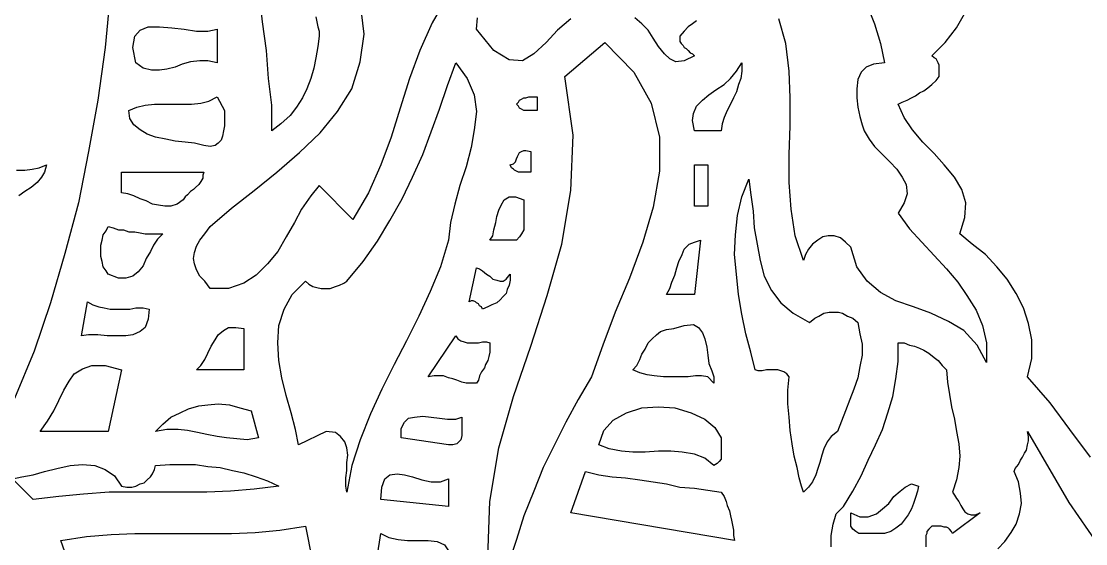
# Model space of a CAD drawing. Extents: x 0 to 5.57, y 0.04 to 9.51.
# Drawn here: x 2.485 to 3.519, y 6.473 to 6.98 of the extents above; entities that cross this region are included whole.
import ezdxf

# ---------------------------------------------------------------- set-up
doc = ezdxf.new("R2010")
doc.units = 0
doc.layers.add('1', color=7, linetype='Continuous')

msp = doc.modelspace()

# ---------------------------------------------------------------- linework, layer by layer
for points in [[(2.48, 6.836), (2.488, 6.836), (2.495, 6.837), (2.502, 6.838), (2.509, 6.841)], [(2.509, 6.841), (2.507, 6.834), (2.504, 6.829), (2.5, 6.824), (2.494, 6.819), (2.488, 6.815), (2.482, 6.811)], [(3.357, 6.529), (3.356, 6.524), (3.354, 6.518), (3.352, 6.512), (3.35, 6.507), (3.347, 6.501), (3.343, 6.496), (3.34, 6.492), (3.335, 6.488), (3.33, 6.485), (3.324, 6.483), (3.321, 6.483), (3.317, 6.483), (3.313, 6.483), (3.31, 6.483), (3.306, 6.483), (3.302, 6.483), (3.299, 6.483), (3.296, 6.485), (3.293, 6.487), (3.291, 6.49), (3.291, 6.503), (3.3, 6.499), (3.308, 6.499), (3.316, 6.502), (3.322, 6.507), (3.328, 6.512), (3.333, 6.519), (3.339, 6.524), (3.344, 6.528), (3.35, 6.531), (3.357, 6.529)]]:
    msp.add_lwpolyline(points)
at = {"layer": '1'}
for points in [[(2.571, 7.007), (2.566, 6.955), (2.559, 6.904), (2.55, 6.854), (2.54, 6.804), (2.527, 6.755), (2.513, 6.707), (2.497, 6.66), (2.478, 6.614)], [(2.771, 6.985), (2.772, 6.98), (2.773, 6.975), (2.774, 6.971), (2.774, 6.966), (2.773, 6.956), (2.771, 6.945), (2.769, 6.935), (2.766, 6.925), (2.762, 6.915), (2.758, 6.906), (2.752, 6.897), (2.746, 6.889), (2.737, 6.881), (2.728, 6.874), (2.728, 6.899), (2.725, 6.925), (2.723, 6.952), (2.719, 6.98), (2.716, 7.007)], [(2.899, 7.005), (2.884, 6.979), (2.872, 6.952), (2.862, 6.925), (2.853, 6.896), (2.844, 6.868), (2.834, 6.841), (2.822, 6.814), (2.807, 6.788), (2.774, 6.821), (2.766, 6.811), (2.757, 6.798), (2.75, 6.785), (2.742, 6.771), (2.734, 6.757), (2.724, 6.745), (2.713, 6.734), (2.701, 6.726), (2.686, 6.721), (2.668, 6.721), (2.663, 6.728), (2.658, 6.733), (2.655, 6.739), (2.653, 6.745), (2.652, 6.75), (2.653, 6.756), (2.655, 6.762), (2.658, 6.768), (2.663, 6.774), (2.668, 6.781), (2.689, 6.799), (2.711, 6.816), (2.733, 6.834), (2.755, 6.853), (2.775, 6.872), (2.792, 6.893), (2.806, 6.915), (2.814, 6.941), (2.818, 6.968), (2.814, 7)], [(3.307, 6.996), (3.314, 6.978), (3.32, 6.959), (3.324, 6.94), (3.313, 6.939), (3.306, 6.936), (3.301, 6.931), (3.298, 6.924), (3.297, 6.915), (3.297, 6.906), (3.298, 6.897), (3.3, 6.888), (3.302, 6.88), (3.304, 6.874), (3.309, 6.866), (3.314, 6.859), (3.322, 6.851), (3.329, 6.844), (3.336, 6.837), (3.341, 6.829), (3.345, 6.822), (3.346, 6.813), (3.343, 6.804), (3.337, 6.794), (3.348, 6.779), (3.36, 6.766), (3.372, 6.753), (3.384, 6.74), (3.395, 6.727), (3.404, 6.714), (3.413, 6.7), (3.419, 6.685), (3.423, 6.668), (3.423, 6.649), (3.414, 6.666), (3.401, 6.68), (3.386, 6.689), (3.369, 6.697), (3.352, 6.703), (3.335, 6.709), (3.32, 6.717), (3.307, 6.728), (3.297, 6.742), (3.291, 6.761), (3.286, 6.766), (3.281, 6.77), (3.275, 6.772), (3.269, 6.772), (3.264, 6.771), (3.259, 6.768), (3.254, 6.764), (3.25, 6.759), (3.247, 6.754), (3.245, 6.748), (3.237, 6.772), (3.233, 6.798), (3.231, 6.824), (3.231, 6.851), (3.232, 6.879), (3.232, 6.906), (3.231, 6.932), (3.228, 6.959), (3.221, 6.983)], [(3.524, 6.557), (3.504, 6.584), (3.485, 6.61), (3.463, 6.635), (3.467, 6.653), (3.467, 6.671), (3.464, 6.687), (3.459, 6.702), (3.452, 6.716), (3.443, 6.73), (3.433, 6.742), (3.422, 6.754), (3.409, 6.764), (3.397, 6.774), (3.402, 6.79), (3.403, 6.804), (3.399, 6.817), (3.392, 6.829), (3.382, 6.841), (3.372, 6.852), (3.361, 6.863), (3.351, 6.875), (3.343, 6.887), (3.337, 6.9), (3.341, 6.902), (3.346, 6.904), (3.35, 6.906), (3.354, 6.908), (3.358, 6.911), (3.362, 6.913), (3.366, 6.916), (3.37, 6.919), (3.374, 6.923), (3.377, 6.927), (3.377, 6.93), (3.377, 6.932), (3.377, 6.935), (3.377, 6.938), (3.376, 6.94), (3.375, 6.942), (3.374, 6.944), (3.372, 6.945), (3.37, 6.947), (3.383, 6.96), (3.394, 6.974), (3.403, 6.99)], [(3.019, 6.983), (3.006, 6.972), (2.995, 6.96), (2.983, 6.949), (2.972, 6.942), (2.959, 6.943), (2.944, 6.952), (2.927, 6.973), (2.928, 6.984)], [(3.141, 6.981), (3.137, 6.978), (3.133, 6.975), (3.129, 6.971), (3.125, 6.966), (3.125, 6.963), (3.125, 6.961), (3.126, 6.959), (3.128, 6.957), (3.129, 6.955), (3.131, 6.954), (3.133, 6.952), (3.135, 6.95), (3.137, 6.949), (3.139, 6.947), (3.129, 6.942), (3.121, 6.941), (3.115, 6.944), (3.11, 6.949), (3.104, 6.956), (3.099, 6.964), (3.094, 6.972), (3.088, 6.978), (3.081, 6.984)], [(2.675, 6.94), (2.666, 6.942), (2.658, 6.942), (2.649, 6.941), (2.641, 6.939), (2.634, 6.936), (2.626, 6.934), (2.619, 6.933), (2.611, 6.933), (2.603, 6.935), (2.596, 6.94), (2.593, 6.955), (2.595, 6.966), (2.6, 6.972), (2.608, 6.975), (2.619, 6.975), (2.631, 6.974), (2.643, 6.973), (2.655, 6.971), (2.666, 6.971), (2.675, 6.973), (2.675, 6.94)], [(2.938, 6.46), (2.94, 6.514), (2.949, 6.566), (2.963, 6.616), (2.98, 6.665), (2.996, 6.714), (3.01, 6.764), (3.019, 6.816), (3.021, 6.87), (3.013, 6.927), (3.052, 6.96), (3.08, 6.931), (3.097, 6.901), (3.105, 6.868), (3.105, 6.835), (3.099, 6.8), (3.089, 6.766), (3.076, 6.731), (3.062, 6.698), (3.05, 6.666), (3.039, 6.635)], [(2.9, 6.768), (2.892, 6.742), (2.882, 6.718), (2.871, 6.694), (2.859, 6.67), (2.847, 6.647), (2.835, 6.623), (2.824, 6.599), (2.814, 6.574), (2.806, 6.549), (2.801, 6.523), (2.8, 6.529), (2.8, 6.537), (2.801, 6.544), (2.801, 6.552), (2.802, 6.559), (2.801, 6.566), (2.799, 6.572), (2.795, 6.577), (2.79, 6.581), (2.781, 6.582), (2.754, 6.569), (2.751, 6.584), (2.747, 6.6), (2.742, 6.617), (2.738, 6.634), (2.735, 6.651), (2.734, 6.668), (2.735, 6.685), (2.74, 6.701), (2.748, 6.715), (2.761, 6.728), (2.764, 6.725), (2.768, 6.723), (2.772, 6.722), (2.776, 6.721), (2.781, 6.721), (2.785, 6.721), (2.79, 6.723), (2.794, 6.724), (2.798, 6.726), (2.801, 6.728), (2.817, 6.747), (2.831, 6.767), (2.843, 6.787), (2.855, 6.808), (2.865, 6.829), (2.875, 6.851), (2.883, 6.873), (2.891, 6.895), (2.899, 6.918), (2.907, 6.94), (2.918, 6.925), (2.925, 6.909), (2.927, 6.893), (2.925, 6.875), (2.922, 6.858), (2.917, 6.839), (2.911, 6.821), (2.906, 6.803), (2.902, 6.785), (2.9, 6.768)], [(3.165, 6.874), (3.139, 6.874), (3.137, 6.884), (3.138, 6.891), (3.141, 6.898), (3.147, 6.904), (3.153, 6.909), (3.16, 6.914), (3.168, 6.919), (3.174, 6.925), (3.18, 6.932), (3.185, 6.94), (3.185, 6.932), (3.184, 6.925), (3.182, 6.919), (3.18, 6.912), (3.177, 6.906), (3.174, 6.9), (3.171, 6.894), (3.168, 6.887), (3.166, 6.881), (3.165, 6.874)], [(2.682, 6.894), (2.682, 6.889), (2.682, 6.884), (2.682, 6.879), (2.681, 6.874), (2.68, 6.869), (2.679, 6.865), (2.676, 6.862), (2.673, 6.86), (2.668, 6.859), (2.662, 6.86), (2.653, 6.862), (2.644, 6.863), (2.634, 6.864), (2.625, 6.866), (2.615, 6.868), (2.607, 6.871), (2.6, 6.875), (2.594, 6.88), (2.59, 6.886), (2.589, 6.894), (2.597, 6.897), (2.605, 6.899), (2.614, 6.9), (2.623, 6.9), (2.632, 6.9), (2.641, 6.9), (2.65, 6.9), (2.659, 6.901), (2.667, 6.903), (2.675, 6.907), (2.682, 6.894)], [(2.986, 6.894), (2.983, 6.894), (2.98, 6.894), (2.978, 6.894), (2.975, 6.894), (2.973, 6.894), (2.971, 6.895), (2.969, 6.896), (2.968, 6.898), (2.966, 6.9), (2.968, 6.902), (2.969, 6.904), (2.971, 6.905), (2.973, 6.906), (2.975, 6.906), (2.978, 6.907), (2.98, 6.907), (2.983, 6.907), (2.986, 6.907), (2.986, 6.894)], [(2.98, 6.834), (2.977, 6.834), (2.974, 6.834), (2.971, 6.834), (2.968, 6.834), (2.966, 6.835), (2.964, 6.836), (2.963, 6.837), (2.961, 6.838), (2.96, 6.841), (2.963, 6.842), (2.965, 6.844), (2.966, 6.847), (2.967, 6.849), (2.968, 6.851), (2.969, 6.853), (2.971, 6.854), (2.973, 6.855), (2.975, 6.855), (2.98, 6.854), (2.98, 6.834)], [(2.662, 6.834), (2.661, 6.831), (2.661, 6.828), (2.659, 6.825), (2.657, 6.822), (2.654, 6.819), (2.652, 6.817), (2.649, 6.815), (2.646, 6.812), (2.644, 6.81), (2.642, 6.807), (2.636, 6.803), (2.63, 6.801), (2.624, 6.801), (2.618, 6.802), (2.612, 6.803), (2.606, 6.806), (2.6, 6.808), (2.594, 6.811), (2.588, 6.813), (2.582, 6.814), (2.582, 6.834), (2.662, 6.834)], [(3.152, 6.801), (3.139, 6.801), (3.139, 6.841), (3.152, 6.841), (3.152, 6.801)], [(3.251, 6.688), (3.256, 6.692), (3.26, 6.694), (3.265, 6.697), (3.27, 6.698), (3.274, 6.698), (3.279, 6.698), (3.283, 6.697), (3.288, 6.694), (3.293, 6.692), (3.298, 6.688), (3.3, 6.677), (3.302, 6.667), (3.302, 6.656), (3.3, 6.645), (3.298, 6.634), (3.294, 6.623), (3.29, 6.613), (3.286, 6.602), (3.282, 6.592), (3.278, 6.582), (3.272, 6.577), (3.268, 6.572), (3.265, 6.565), (3.263, 6.559), (3.261, 6.552), (3.259, 6.546), (3.257, 6.54), (3.254, 6.533), (3.25, 6.528), (3.245, 6.523), (3.243, 6.529), (3.241, 6.537), (3.239, 6.547), (3.236, 6.558), (3.234, 6.57), (3.232, 6.583), (3.231, 6.596), (3.23, 6.609), (3.23, 6.622), (3.231, 6.635), (3.229, 6.638), (3.226, 6.64), (3.223, 6.641), (3.22, 6.642), (3.216, 6.642), (3.213, 6.642), (3.209, 6.642), (3.205, 6.641), (3.201, 6.641), (3.198, 6.642), (3.194, 6.659), (3.189, 6.677), (3.185, 6.696), (3.182, 6.715), (3.18, 6.735), (3.178, 6.754), (3.179, 6.773), (3.181, 6.792), (3.185, 6.81), (3.192, 6.827), (3.194, 6.812), (3.196, 6.796), (3.197, 6.78), (3.2, 6.764), (3.203, 6.748), (3.207, 6.733), (3.214, 6.719), (3.223, 6.707), (3.235, 6.697), (3.251, 6.688)], [(2.973, 6.807), (2.973, 6.803), (2.973, 6.799), (2.973, 6.795), (2.973, 6.79), (2.973, 6.786), (2.973, 6.782), (2.973, 6.778), (2.971, 6.774), (2.969, 6.771), (2.966, 6.768), (2.94, 6.768), (2.943, 6.772), (2.944, 6.778), (2.946, 6.785), (2.947, 6.791), (2.949, 6.797), (2.951, 6.802), (2.954, 6.807), (2.959, 6.81), (2.965, 6.81), (2.973, 6.807)], [(2.622, 6.774), (2.617, 6.769), (2.613, 6.763), (2.61, 6.757), (2.606, 6.75), (2.603, 6.743), (2.598, 6.737), (2.593, 6.733), (2.586, 6.731), (2.579, 6.731), (2.569, 6.735), (2.567, 6.738), (2.564, 6.742), (2.563, 6.747), (2.562, 6.752), (2.562, 6.758), (2.562, 6.763), (2.563, 6.768), (2.564, 6.773), (2.567, 6.777), (2.569, 6.781), (2.574, 6.78), (2.579, 6.778), (2.584, 6.778), (2.589, 6.776), (2.595, 6.776), (2.6, 6.775), (2.605, 6.774), (2.611, 6.774), (2.616, 6.774), (2.622, 6.774)], [(3.139, 6.715), (3.112, 6.715), (3.115, 6.721), (3.117, 6.727), (3.12, 6.734), (3.122, 6.741), (3.124, 6.747), (3.127, 6.754), (3.129, 6.759), (3.134, 6.764), (3.139, 6.766), (3.145, 6.768), (3.139, 6.715)], [(2.96, 6.735), (2.96, 6.729), (2.959, 6.724), (2.957, 6.72), (2.956, 6.716), (2.953, 6.713), (2.95, 6.71), (2.947, 6.707), (2.942, 6.705), (2.938, 6.703), (2.933, 6.701), (2.932, 6.703), (2.93, 6.704), (2.929, 6.706), (2.927, 6.707), (2.926, 6.708), (2.924, 6.709), (2.922, 6.709), (2.92, 6.708), (2.927, 6.741), (2.93, 6.74), (2.933, 6.738), (2.937, 6.735), (2.94, 6.733), (2.943, 6.73), (2.947, 6.729), (2.95, 6.728), (2.953, 6.728), (2.956, 6.73), (2.96, 6.735)], [(2.609, 6.701), (2.608, 6.691), (2.605, 6.683), (2.6, 6.679), (2.593, 6.676), (2.586, 6.675), (2.577, 6.675), (2.568, 6.675), (2.559, 6.676), (2.55, 6.676), (2.543, 6.675), (2.549, 6.708), (2.554, 6.705), (2.56, 6.703), (2.565, 6.702), (2.571, 6.701), (2.577, 6.701), (2.584, 6.701), (2.59, 6.701), (2.596, 6.702), (2.603, 6.702), (2.609, 6.701)], [(2.701, 6.642), (2.655, 6.642), (2.659, 6.646), (2.663, 6.652), (2.666, 6.658), (2.669, 6.665), (2.673, 6.671), (2.676, 6.676), (2.681, 6.68), (2.686, 6.683), (2.693, 6.683), (2.701, 6.682), (2.701, 6.642)], [(3.158, 6.635), (3.158, 6.629), (3.152, 6.635), (3.146, 6.636), (3.14, 6.636), (3.133, 6.635), (3.125, 6.635), (3.117, 6.635), (3.109, 6.635), (3.1, 6.636), (3.093, 6.637), (3.086, 6.639), (3.079, 6.642), (3.083, 6.646), (3.086, 6.652), (3.088, 6.657), (3.091, 6.662), (3.094, 6.668), (3.098, 6.672), (3.102, 6.676), (3.106, 6.679), (3.112, 6.681), (3.119, 6.682), (3.129, 6.685), (3.138, 6.686), (3.143, 6.683), (3.147, 6.678), (3.149, 6.672), (3.151, 6.664), (3.152, 6.656), (3.153, 6.648), (3.156, 6.641), (3.158, 6.635)], [(2.94, 6.668), (2.94, 6.664), (2.94, 6.659), (2.939, 6.655), (2.938, 6.651), (2.936, 6.647), (2.935, 6.644), (2.932, 6.64), (2.93, 6.636), (2.929, 6.632), (2.927, 6.629), (2.922, 6.629), (2.917, 6.629), (2.913, 6.63), (2.908, 6.632), (2.904, 6.633), (2.9, 6.634), (2.895, 6.636), (2.891, 6.636), (2.886, 6.636), (2.88, 6.635), (2.907, 6.675), (2.909, 6.672), (2.912, 6.67), (2.915, 6.669), (2.918, 6.668), (2.922, 6.668), (2.925, 6.668), (2.929, 6.668), (2.933, 6.669), (2.937, 6.669), (2.94, 6.668)], [(3.272, 6.47), (3.272, 6.481), (3.274, 6.492), (3.277, 6.502), (3.284, 6.509), (3.293, 6.524), (3.301, 6.539), (3.308, 6.554), (3.315, 6.569), (3.322, 6.584), (3.327, 6.6), (3.332, 6.616), (3.335, 6.633), (3.337, 6.65), (3.337, 6.668), (3.343, 6.668), (3.348, 6.666), (3.353, 6.665), (3.358, 6.663), (3.362, 6.661), (3.367, 6.658), (3.372, 6.654), (3.376, 6.651), (3.38, 6.646), (3.384, 6.642)], [(2.569, 6.582), (2.503, 6.582), (2.51, 6.592), (2.516, 6.602), (2.521, 6.612), (2.526, 6.622), (2.531, 6.631), (2.536, 6.638), (2.544, 6.643), (2.553, 6.646), (2.566, 6.646), (2.582, 6.642), (2.569, 6.582)], [(3.039, 6.635), (3.026, 6.613), (3.014, 6.591), (3.003, 6.569), (2.992, 6.547), (2.983, 6.524), (2.973, 6.5), (2.966, 6.477), (2.958, 6.453)], [(3.384, 6.642), (3.385, 6.63), (3.387, 6.618), (3.389, 6.606), (3.392, 6.594), (3.394, 6.582), (3.396, 6.57), (3.397, 6.558), (3.396, 6.547), (3.394, 6.535), (3.39, 6.523), (3.392, 6.52), (3.394, 6.517), (3.396, 6.514), (3.398, 6.51), (3.4, 6.507), (3.402, 6.504), (3.405, 6.502), (3.408, 6.501), (3.412, 6.501), (3.417, 6.503), (3.39, 6.483), (3.389, 6.485), (3.387, 6.487), (3.386, 6.488), (3.384, 6.489), (3.382, 6.489), (3.379, 6.49), (3.376, 6.49), (3.373, 6.49), (3.37, 6.49), (3.368, 6.488), (3.367, 6.487), (3.365, 6.485), (3.365, 6.483), (3.364, 6.481), (3.364, 6.478), (3.364, 6.475), (3.364, 6.473), (3.364, 6.47)], [(2.715, 6.576), (2.704, 6.574), (2.694, 6.575), (2.684, 6.576), (2.675, 6.577), (2.665, 6.579), (2.656, 6.581), (2.646, 6.583), (2.637, 6.584), (2.626, 6.584), (2.615, 6.582), (2.622, 6.589), (2.63, 6.596), (2.639, 6.6), (2.647, 6.604), (2.657, 6.607), (2.666, 6.608), (2.676, 6.609), (2.687, 6.608), (2.697, 6.605), (2.708, 6.602), (2.715, 6.576)], [(3.165, 6.576), (3.165, 6.573), (3.165, 6.57), (3.165, 6.567), (3.165, 6.564), (3.165, 6.561), (3.165, 6.558), (3.165, 6.555), (3.163, 6.553), (3.161, 6.551), (3.158, 6.549), (3.149, 6.556), (3.139, 6.56), (3.127, 6.562), (3.116, 6.563), (3.104, 6.563), (3.091, 6.562), (3.079, 6.562), (3.068, 6.563), (3.056, 6.565), (3.046, 6.569), (3.051, 6.583), (3.06, 6.593), (3.073, 6.6), (3.088, 6.605), (3.104, 6.606), (3.12, 6.605), (3.136, 6.6), (3.149, 6.594), (3.159, 6.586), (3.165, 6.576)], [(2.913, 6.596), (2.913, 6.592), (2.913, 6.588), (2.913, 6.585), (2.913, 6.581), (2.913, 6.578), (2.912, 6.574), (2.91, 6.572), (2.908, 6.57), (2.904, 6.569), (2.9, 6.569), (2.854, 6.576), (2.854, 6.585), (2.857, 6.591), (2.861, 6.595), (2.867, 6.596), (2.875, 6.597), (2.883, 6.596), (2.891, 6.595), (2.899, 6.594), (2.907, 6.594), (2.913, 6.596)], [(3.434, 6.468), (3.441, 6.475), (3.447, 6.484), (3.452, 6.492), (3.455, 6.502), (3.457, 6.512), (3.456, 6.522), (3.454, 6.533), (3.45, 6.543), (3.451, 6.546), (3.454, 6.55), (3.456, 6.554), (3.458, 6.557), (3.46, 6.561), (3.462, 6.564), (3.463, 6.569), (3.464, 6.573), (3.464, 6.577), (3.463, 6.582), (3.503, 6.513), (3.55, 6.445)], [(2.615, 6.549), (2.629, 6.55), (2.641, 6.55), (2.654, 6.55), (2.666, 6.548), (2.678, 6.547), (2.69, 6.544), (2.701, 6.542), (2.713, 6.538), (2.724, 6.534), (2.735, 6.529), (2.711, 6.526), (2.688, 6.524), (2.665, 6.523), (2.641, 6.523), (2.617, 6.523), (2.594, 6.523), (2.57, 6.523), (2.545, 6.521), (2.521, 6.519), (2.496, 6.516), (2.476, 6.536), (2.485, 6.538), (2.496, 6.54), (2.507, 6.543), (2.519, 6.546), (2.532, 6.549), (2.544, 6.55), (2.556, 6.549), (2.566, 6.545), (2.575, 6.539), (2.582, 6.529), (2.587, 6.528), (2.592, 6.528), (2.596, 6.529), (2.6, 6.531), (2.604, 6.532), (2.607, 6.535), (2.61, 6.538), (2.612, 6.541), (2.614, 6.545), (2.615, 6.549)], [(3.165, 6.523), (3.168, 6.519), (3.17, 6.514), (3.171, 6.51), (3.173, 6.505), (3.174, 6.5), (3.175, 6.496), (3.176, 6.491), (3.177, 6.486), (3.177, 6.481), (3.178, 6.476), (3.019, 6.503), (3.033, 6.543), (3.046, 6.54), (3.059, 6.538), (3.072, 6.537), (3.086, 6.535), (3.099, 6.533), (3.112, 6.531), (3.125, 6.528), (3.139, 6.527), (3.152, 6.525), (3.165, 6.523)], [(2.9, 6.536), (2.9, 6.509), (2.834, 6.516), (2.835, 6.528), (2.838, 6.536), (2.843, 6.54), (2.85, 6.541), (2.857, 6.54), (2.865, 6.538), (2.874, 6.535), (2.883, 6.533), (2.892, 6.533), (2.9, 6.536)], [(2.527, 6.465), (2.523, 6.476), (2.548, 6.48), (2.572, 6.482), (2.595, 6.483), (2.619, 6.483), (2.642, 6.483), (2.665, 6.483), (2.689, 6.483), (2.712, 6.484), (2.736, 6.486), (2.761, 6.49)], [(2.761, 6.49), (2.774, 6.423)], [(2.9, 6.443), (2.9, 6.43), (2.894, 6.433), (2.887, 6.435), (2.88, 6.436), (2.873, 6.437), (2.865, 6.437), (2.858, 6.437), (2.85, 6.437), (2.842, 6.436), (2.835, 6.436), (2.827, 6.437), (2.834, 6.483), (2.842, 6.479), (2.851, 6.477), (2.86, 6.476), (2.871, 6.476), (2.88, 6.476), (2.889, 6.475), (2.896, 6.472), (2.9, 6.466), (2.902, 6.457), (2.9, 6.443)]]:
    msp.add_lwpolyline(points, dxfattribs=at)

doc.saveas('drawing.dxf')
